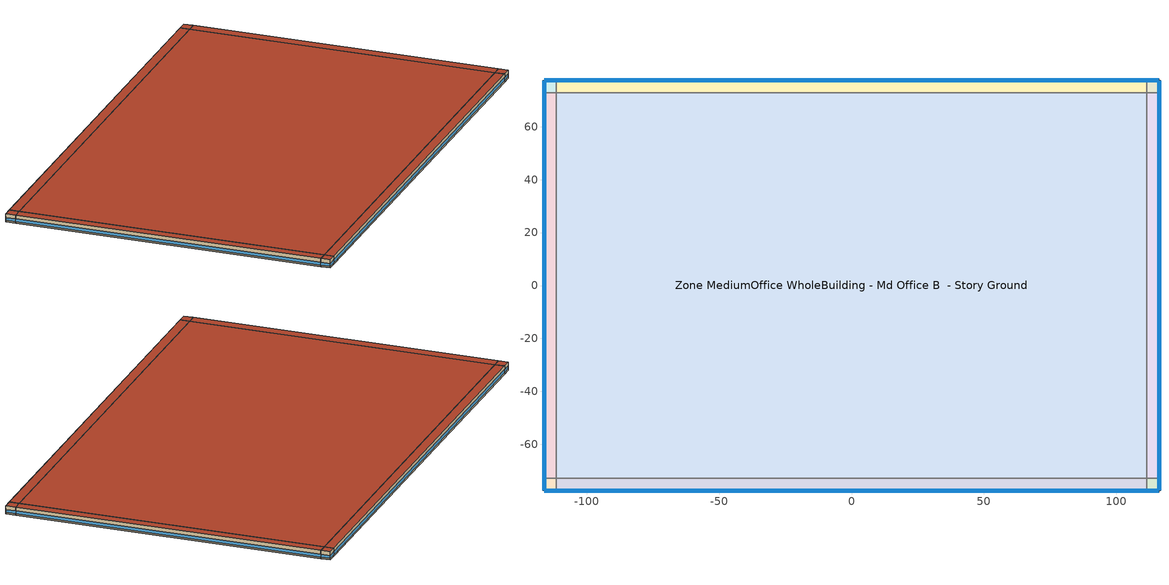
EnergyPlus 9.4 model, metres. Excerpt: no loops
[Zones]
Zone MediumOffice WholeBuilding - Md Office A  - Story Ground
 floor ground (Typical Insulated Carpeted 6in Slab Floor): -111.64,-77.47 -111.64,-72.9 111.64,-72.9 111.64,-77.47 z0
 wall outside (Typical Insulated Exterior Mass Wall R-8.13): -111.64,-77.47 111.64,-77.47 z0:3.96
 wall to Zone MediumOffice WholeBuilding - Md Office A end_a - Story Ground (Typical Interior Wall): -111.64,-72.9 -111.64,-77.47 z0:3.96
 wall to Zone MediumOffice WholeBuilding - Md Office B  - Story Ground (Typical Interior Wall): 111.64,-72.9 -111.64,-72.9 z0:3.96
 wall to Zone MediumOffice WholeBuilding - Md Office A end_b - Story Ground (Typical Interior Wall): 111.64,-77.47 111.64,-72.9 z0:3.96
 window (U 0.62 SHGC 0.25 Dbl Ref-C-H Clr 6mm/6mm Air): -111.61,-77.47 111.61,-77.47 z0.76:2.07
 roof outside (Typical IEAD Roof - Highly Reflective R-20.83): 111.64,-77.47 111.64,-72.9 -111.64,-72.9 -111.64,-77.47 z3.96
Zone MediumOffice WholeBuilding - Md Office A end_a - Story Ground
 floor ground (Typical Insulated Carpeted 6in Slab Floor): -116.21,-77.47 -116.21,-72.9 -111.64,-72.9 -111.64,-77.47 z0
 wall outside (Typical Insulated Exterior Mass Wall R-8.13): -116.21,-72.9 -116.21,-77.47 -111.64,-77.47 z0:3.96
 wall to Zone MediumOffice WholeBuilding - Md Office B end_a - Story Ground (Typical Interior Wall): -111.64,-72.9 -116.21,-72.9 z0:3.96
 window (U 0.62 SHGC 0.25 Dbl Ref-C-H Clr 6mm/6mm Air): -116.21,-72.93 -116.21,-77.45 / -116.18,-77.47 -111.66,-77.47 z0.76:2.08
 roof outside (Typical IEAD Roof - Highly Reflective R-20.83): -111.64,-77.47 -111.64,-72.9 -116.21,-72.9 -116.21,-77.47 z3.96
Zone MediumOffice WholeBuilding - Md Office A end_b - Story Ground
 floor ground (Typical Insulated Carpeted 6in Slab Floor): 111.64,-77.47 111.64,-72.9 116.21,-72.9 116.21,-77.47 z0
 wall outside (Typical Insulated Exterior Mass Wall R-8.13): 111.64,-77.47 116.21,-77.47 116.21,-72.9 z0:3.96
 wall to Zone MediumOffice WholeBuilding - Md Office B end_b - Story Ground (Typical Interior Wall): 116.21,-72.9 111.64,-72.9 z0:3.96
 window (U 0.62 SHGC 0.25 Dbl Ref-C-H Clr 6mm/6mm Air): 116.21,-77.45 116.21,-72.93 / 111.66,-77.47 116.18,-77.47 z0.76:2.08
 roof outside (Typical IEAD Roof - Highly Reflective R-20.83): 116.21,-77.47 116.21,-72.9 111.64,-72.9 111.64,-77.47 z3.96
Zone MediumOffice WholeBuilding - Md Office B  - Story Ground
 floor ground (Typical Insulated Carpeted 6in Slab Floor): -111.64,-72.9 -111.64,72.9 111.64,72.9 111.64,-72.9 z0
 wall to Zone MediumOffice WholeBuilding - Md Office B end_a - Story Ground (Typical Interior Wall): -111.64,72.9 -111.64,-72.9 z0:3.96
 wall to Zone MediumOffice WholeBuilding - Md Office C  - Story Ground (Typical Interior Wall): 111.64,72.9 -111.64,72.9 z0:3.96
 wall to Zone MediumOffice WholeBuilding - Md Office B end_b - Story Ground (Typical Interior Wall): 111.64,-72.9 111.64,72.9 z0:3.96
 roof outside (Typical IEAD Roof - Highly Reflective R-20.83): 111.64,-72.9 111.64,72.9 -111.64,72.9 -111.64,-72.9 z3.96
Zone MediumOffice WholeBuilding - Md Office B end_a - Story Ground
 floor ground (Typical Insulated Carpeted 6in Slab Floor): -116.21,-72.9 -116.21,72.9 -111.64,72.9 -111.64,-72.9 z0
 wall outside (Typical Insulated Exterior Mass Wall R-8.13): -116.21,72.9 -116.21,-72.9 z0:3.96
 wall to Zone MediumOffice WholeBuilding - Md Office C end_a - Story Ground (Typical Interior Wall): -111.64,72.9 -116.21,72.9 z0:3.96
 window (U 0.62 SHGC 0.25 Dbl Ref-C-H Clr 6mm/6mm Air): -116.21,72.88 -116.21,-72.88 z0.76:2.07
 roof outside (Typical IEAD Roof - Highly Reflective R-20.83): -111.64,-72.9 -111.64,72.9 -116.21,72.9 -116.21,-72.9 z3.96
Zone MediumOffice WholeBuilding - Md Office B end_b - Story Ground
 floor ground (Typical Insulated Carpeted 6in Slab Floor): 111.64,-72.9 111.64,72.9 116.21,72.9 116.21,-72.9 z0
 wall outside (Typical Insulated Exterior Mass Wall R-8.13): 116.21,-72.9 116.21,72.9 z0:3.96
 wall to Zone MediumOffice WholeBuilding - Md Office C end_b - Story Ground (Typical Interior Wall): 116.21,72.9 111.64,72.9 z0:3.96
 window (U 0.62 SHGC 0.25 Dbl Ref-C-H Clr 6mm/6mm Air): 116.21,-72.88 116.21,72.88 z0.76:2.07
 roof outside (Typical IEAD Roof - Highly Reflective R-20.83): 116.21,-72.9 116.21,72.9 111.64,72.9 111.64,-72.9 z3.96
Zone MediumOffice WholeBuilding - Md Office C  - Story Ground
 floor ground (Typical Insulated Carpeted 6in Slab Floor): -111.64,72.9 -111.64,77.47 111.64,77.47 111.64,72.9 z0
 wall outside (Typical Insulated Exterior Mass Wall R-8.13): 111.64,77.47 -111.64,77.47 z0:3.96
 wall to Zone MediumOffice WholeBuilding - Md Office C end_a - Story Ground (Typical Interior Wall): -111.64,77.47 -111.64,72.9 z0:3.96
 wall to Zone MediumOffice WholeBuilding - Md Office C end_b - Story Ground (Typical Interior Wall): 111.64,72.9 111.64,77.47 z0:3.96
 window (U 0.62 SHGC 0.25 Dbl Ref-C-H Clr 6mm/6mm Air): 111.61,77.47 -111.61,77.47 z0.76:2.07
 roof outside (Typical IEAD Roof - Highly Reflective R-20.83): 111.64,72.9 111.64,77.47 -111.64,77.47 -111.64,72.9 z3.96
Zone MediumOffice WholeBuilding - Md Office C end_a - Story Ground
 floor ground (Typical Insulated Carpeted 6in Slab Floor): -116.21,72.9 -116.21,77.47 -111.64,77.47 -111.64,72.9 z0
 wall outside (Typical Insulated Exterior Mass Wall R-8.13): -111.64,77.47 -116.21,77.47 -116.21,72.9 z0:3.96
 window (U 0.62 SHGC 0.25 Dbl Ref-C-H Clr 6mm/6mm Air): -116.21,77.45 -116.21,72.93 / -111.66,77.47 -116.18,77.47 z0.76:2.08
 roof outside (Typical IEAD Roof - Highly Reflective R-20.83): -111.64,72.9 -111.64,77.47 -116.21,77.47 -116.21,72.9 z3.96
Zone MediumOffice WholeBuilding - Md Office C end_b - Story Ground
 floor ground (Typical Insulated Carpeted 6in Slab Floor): 111.64,72.9 111.64,77.47 116.21,77.47 116.21,72.9 z0
 wall outside (Typical Insulated Exterior Mass Wall R-8.13): 116.21,72.9 116.21,77.47 111.64,77.47 z0:3.96
 window (U 0.62 SHGC 0.25 Dbl Ref-C-H Clr 6mm/6mm Air): 116.18,77.47 111.66,77.47 / 116.21,72.93 116.21,77.45 z0.76:2.08
 roof outside (Typical IEAD Roof - Highly Reflective R-20.83): 116.21,72.9 116.21,77.47 111.64,77.47 111.64,72.9 z3.96
[Building]
90.1-2007|MediumOffice|MediumOffice: Terrain=City
[Site:Location]
Climate Zone 3_CA_USA: Latitude {deg}=28.5177; Longitude {deg}=-81.379; Time Zone {hr}=-8; Elevation {m}=2
[Site:GroundTemperature:FCfactorMethod]
January Ground Temperature {C}=18.8; February Ground Temperature {C}=14.3; March Ground Temperature {C}=13.6; April Ground Temperature {C}=13.2; May Ground Temperature {C}=13.3; June Ground Temperature {C}=12.6; July Ground Temperature {C}=15.3; August Ground Temperature {C}=15.6; September Ground Temperature {C}=17.7; October Ground Temperature {C}=19.4; November Ground Temperature {C}=19.7; December Ground Temperature {C}=18.5
[Site:WaterMainsTemperature]
Calculation Method=Correlation; Annual Average Outdoor Air Temperature {C}=14.1417; Maximum Difference In Monthly Average Outdoor Air Temperatures {deltaC}=7.8
[SizingPeriod:DesignDay] Day of Month=21; Dry-Bulb Temperature Range Modifier Type=DefaultMultipliers; Humidity Condition Type=Wetbulb; Barometric Pressure {Pa}=101301; Rain Indicator=No; Snow Indicator=No; Daylight Saving Time Indicator=No
Name | Month | Day Type | Maximum Dry-Bulb Temperature {C} | Daily Dry-Bulb Temperature Range {deltaC} | Wetbulb or DewPoint at Maximum Dry-Bulb {C} | Wind Speed {m/s} | Wind Direction {deg} | Solar Model Indicator | ASHRAE Clear Sky Optical Depth for Beam Irradiance (taub) | ASHRAE Clear Sky Optical Depth for Diffuse Irradiance (taud) | Sky Clearness
Climate Zone 3 Ann Clg .4% Condns DB=>MWB | 8 | SummerDesignDay | 27.7 | 7.4 | 18.3 | 4.9 | 290 | ASHRAETau | 0.367 | 2.428
Climate Zone 3 Ann Clg .4% Condns WB=>MDB | 8 | SummerDesignDay | 25.5 | 7.4 | 19.8 | 4.9 | 290 | ASHRAETau | 0.367 | 2.428
Climate Zone 3 Ann Htg 99.6% Condns DB | 1 | WinterDesignDay | 2.9 | 0 | 2.9 | 2.2 | 50 | ASHRAEClearSky |  |  | 0
[Material]
Name | Roughness | Thickness {m} | Conductivity {W/m-K} | Density {kg/m3} | Specific Heat {J/kg-K} | Thermal Absorptance | Solar Absorptance | Visible Absorptance
1/2IN Gypsum | Smooth | 0.0127 | 0.16 | 784.9 | 830 | 0.9 | 0.4 | 0.4
1IN Stucco | Smooth | 0.0253 | 0.6918 | 1858 | 837 | 0.9 | 0.7 | 0.92
6 in. Normalweight Concrete Floor | MediumRough | 0.1524 | 2.31 | 2322 | 832 | 0.9 | 0.7 | 0.7
8IN CONCRETE HW RefBldg | Rough | 0.2032 | 1.311 | 2240 | 836.8 | 0.9 | 0.7 | 0.7
G01 13mm gypsum board | Smooth | 0.0127 | 0.160031 | 800.001 | 1090.73 | 0.9 | 0.7 | 0.5
Metal Roof Surface | Smooth | 0.0008 | 45.28 | 7824 | 500 | 0.9 | 0.7 | 0.7
Roof Membrane - Highly Reflective | VeryRough | 0.0095 | 0.16 | 1121.29 | 1460 | 0.75 | 0.45 | 0.7
[Material:NoMass] Roughness=Smooth; Thermal Absorptance=0.9; Solar Absorptance=0.7
Name | Thermal Resistance {m2-K/W} | Visible Absorptance
Typical Carpet Pad | 0.21648 | 0.8
Typical Insulation R-19.72 | 3.4722 | 0.7
Typical Insulation R-5.74 | 1.01115 | 0.7
[WindowMaterial:Gas]
AIR 6MM: Gas Type=Air; Thickness {m}=0.0063
[WindowMaterial:Glazing] Optical Data Type=SpectralAverage; Thickness {m}=0.006; Infrared Transmittance at Normal Incidence=0; Front Side Infrared Hemispherical Emissivity=0.84; Conductivity {W/m-K}=0.9; Dirt Correction Factor for Solar and Visible Transmittance=1; Solar Diffusing=No
Name | Solar Transmittance at Normal Incidence | Front Side Solar Reflectance at Normal Incidence | Back Side Solar Reflectance at Normal Incidence | Visible Transmittance at Normal Incidence | Front Side Visible Reflectance at Normal Incidence | Back Side Visible Reflectance at Normal Incidence | Back Side Infrared Hemispherical Emissivity
CLEAR 6MM | 0.775 | 0.071 | 0.071 | 0.881 | 0.08 | 0.08 | 0.84
REF C CLEAR HI 6MM | 0.2 | 0.16 | 0.39 | 0.22 | 0.17 | 0.35 | 0.55
[Construction]
Typical IEAD Roof - Highly Reflective R-20.83: Roof Membrane - Highly Reflective, Typical Insulation R-19.72, Metal Roof Surface
Typical Insulated Carpeted 6in Slab Floor: 6 in. Normalweight Concrete Floor, Typical Carpet Pad
Typical Insulated Exterior Mass Wall R-8.13: 1IN Stucco, 8IN CONCRETE HW RefBldg, Typical Insulation R-5.74, 1/2IN Gypsum
Typical Interior Wall: G01 13mm gypsum board, G01 13mm gypsum board
U 0.62 SHGC 0.25 Dbl Ref-C-H Clr 6mm/6mm Air: REF C CLEAR HI 6MM, AIR 6MM, CLEAR 6MM
[Zone] Multiplier=1; Part of Total Floor Area=Yes
Zone MediumOffice WholeBuilding - Md Office A  - Story Ground; Zone MediumOffice WholeBuilding - Md Office A end_a - Story Ground; Zone MediumOffice WholeBuilding - Md Office A end_b - Story Ground; Zone MediumOffice WholeBuilding - Md Office B  - Story Ground; Zone MediumOffice WholeBuilding - Md Office B end_a - Story Ground; Zone MediumOffice WholeBuilding - Md Office B end_b - Story Ground; Zone MediumOffice WholeBuilding - Md Office C  - Story Ground; Zone MediumOffice WholeBuilding - Md Office C end_a - Story Ground; Zone MediumOffice WholeBuilding - Md Office C end_b - Story Ground
[ZoneInfiltration:DesignFlowRate] Schedule=Always On Discrete; Design Flow Rate Calculation Method=Flow/ExteriorArea; Constant Term Coefficient=0; Temperature Term Coefficient=0; Velocity Term Coefficient=0.224; Velocity Squared Term Coefficient=0
Name | Zone or ZoneList | Flow per Exterior Surface Area {m3/s-m2}
MediumOffice WholeBuilding - Md Office A  - Story Ground Infiltration | Zone MediumOffice WholeBuilding - Md Office A  - Story Ground | 0.000476001
MediumOffice WholeBuilding - Md Office A end_a - Story Ground Infiltration | Zone MediumOffice WholeBuilding - Md Office A end_a - Story Ground | 0.000650147
MediumOffice WholeBuilding - Md Office A end_b - Story Ground Infiltration | Zone MediumOffice WholeBuilding - Md Office A end_b - Story Ground | 0.000650147
MediumOffice WholeBuilding - Md Office B end_a - Story Ground Infiltration | Zone MediumOffice WholeBuilding - Md Office B end_a - Story Ground | 0.000476001
MediumOffice WholeBuilding - Md Office B end_b - Story Ground Infiltration | Zone MediumOffice WholeBuilding - Md Office B end_b - Story Ground | 0.000476001
MediumOffice WholeBuilding - Md Office C  - Story Ground Infiltration | Zone MediumOffice WholeBuilding - Md Office C  - Story Ground | 0.000476001
MediumOffice WholeBuilding - Md Office C end_a - Story Ground Infiltration | Zone MediumOffice WholeBuilding - Md Office C end_a - Story Ground | 0.000650147
MediumOffice WholeBuilding - Md Office C end_b - Story Ground Infiltration | Zone MediumOffice WholeBuilding - Md Office C end_b - Story Ground | 0.000650147
[AvailabilityManager:NightCycle]
Availability Manager Night Cycle 1: Applicability Schedule=Always On Discrete; Fan Schedule=9 Zone PVAV Occ Sch; Control Type=CycleOnAny; Thermostat Tolerance {deltaC}=1; Cycling Run Time Control Type=FixedRunTime; Cycling Run Time {s}=1800
[AvailabilityManager:Scheduled]
9 Zone PVAV OA System Availability Manager: Schedule=Always On Discrete
[EnergyManagementSystem:Sensor]
OAT: Output:Variable or Output:Meter Index Key=Environment; Output:Variable or Output:Meter=Site Outdoor Air Drybulb Temperature
[EnergyManagementSystem:Actuator] Actuated Component Type=Schedule:Year; Actuated Component Control Type=Schedule Value
Name | Actuated Component Unique
SYS9ZonePVAVClgSch0 | OfficeMedium CLGSETP_SCH_NO_SETBACK
SYS9ZonePVAVHtgSch0 | OfficeMedium HTGSETP_SCH_PACU_VAV_bot
[EnergyManagementSystem:Program]
SYS9ZonePVAVOptimumStartProg0: IF DaylightSavings==0 && DayOfWeek>1 && Hour==5 && OAT<23.9 && OAT>1.7; SET SYS9ZonePVAVClgSch0 = 29.4; SET SYS9ZonePVAVHtgSch0 = 15.6; ELSEIF DaylightSavings==0 && DayOfWeek==1 && Hour==7 && OAT<23.9 && OAT>1.7; SET SYS9ZonePVAVClgSch0 = 29.4; SET SYS9ZonePVAVHtgSch0 = 15.6; ELSEIF DaylightSavings==1 && DayOfWeek>1 && Hour==4 && OAT<23.9 && OAT>1.7; SET SYS9ZonePVAVClgSch0 = 29.4; SET SYS9ZonePVAVHtgSch0 = 15.6; ELSEIF DaylightSavings==1 && DayOfWeek==1 && Hour==6 && OAT<23.9 && OAT>1.7; SET SYS9ZonePVAVClgSch0 = 29.4; SET SYS9ZonePVAVHtgSch0 = 15.6; ELSE; SET SYS9ZonePVAVClgSch0 = NULL; SET SYS9ZonePVAVHtgSch0 = NULL; ENDIF
[EnergyManagementSystem:ProgramCallingManager]
SYS9ZonePVAVOptimumStartCallingManager0: BeginTimestepBeforePredictor; SYS9ZonePVAVOptimumStartProg0
[UtilityCost:Tariff]
Example F SeasonalTimeOfUseEnergy: ElectricityPurchased:Facility, kWh, TimeOfDaySchedule, TwoSeasonSchedule, 37.75
IN EIAMonthlyRateGas: Gas:Facility, MCF, 0, Comm Gas
[UtilityCost:Charge:Simple]
SummerOnPeak: Example F SeasonalTimeOfUseEnergy, peakEnergy, Summer, EnergyCharges, 0.14009
SummerOffPeak: Example F SeasonalTimeOfUseEnergy, offPeakEnergy, Summer, EnergyCharges, 0.06312
WinterOnPeak: Example F SeasonalTimeOfUseEnergy, peakEnergy, Winter, EnergyCharges, 0.08315
WinterOffPeak: Example F SeasonalTimeOfUseEnergy, offPeakEnergy, Winter, EnergyCharges, 0.0242
MonthlyRateGasCharge, IN EIAMonthlyRateGas, totalEnergy, Annual, EnergyCharges, IN_MonthlyGasRates
TaxofEightPercent, IN EIAMonthlyRateGas, SubTotal, Annual, Taxes, 0.08
[UtilityCost:Qualify]
MinDemand: Example F SeasonalTimeOfUseEnergy, TotalDemand, Minimum, 50, Annual, Count, 1
[UtilityCost:Variable]
IN_MonthlyGasRates: Tariff=IN EIAMonthlyRateGas; Variable Type=Currency; January Value=8.22; February Value=7.51; March Value=8.97; April Value=9.01; May Value=9.16; June Value=10.44; July Value=10.32; August Value=10.13; September Value=9.2; October Value=8.18; November Value=7.83; December Value=7.63
[Schedule:Compact]
TwoSeasonSchedule: Through: 5/31, For: AllDays, Until: 24:00, 1, Through: 9/30, For: AllDays, Until: 24:00, 3, Through: 12/31, For: AllDays, Until: 24:00, 1
TimeOfDaySchedule: Through: 5/31, For: AllDays, Until: 15:00, 3, Until: 22:00, 1, Until: 24:00, 3, Through: 9/30, For: AllDays, Until: 10:00, 3, Until: 19:00, 1, Until: 24:00, 3, Through: 12/31, For: AllDays, Until: 15:00, 3, Until: 22:00, 1, Until: 24:00, 3
[Schedule:Day:Interval]
OfficeMedium HTGSETP_SCH_PACU_VAV_bot Wkdy Day: No, 05:00, 15.6, 22:00, 21, 24:00, 15.6
OfficeMedium HTGSETP_SCH_PACU_VAV_bot Sat Day: No, 05:00, 15.6, 17:00, 21, 24:00, 15.6
OfficeMedium HTGSETP_SCH_PACU_VAV_bot Default; OfficeMedium HTGSETP_SCH_PACU_VAV_bot Summer Design Day: No, 24:00, 15.6
OfficeMedium HTGSETP_SCH_PACU_VAV_bot Winter Design Day: No, 05:00, 15.6, 06:00, 17.6, 07:00, 19.6, 22:00, 21, 24:00, 15.6
OfficeMedium CLGSETP_SCH_NO_SETBACK Default|WntrDsn|Sat|Wkdy Day; OfficeMedium CLGSETP_SCH_NO_SETBACK Default; OfficeMedium CLGSETP_SCH_NO_SETBACK Winter Design Day: No, 24:00, 24
OfficeMedium CLGSETP_SCH_NO_SETBACK Summer Design Day: No, 05:00, 26.7, 06:00, 25.7, 07:00, 25, 22:00, 24, 24:00, 26.7
9 Zone PVAV Occ Sch Default: No, 08:09, 1, 22:50, 0, 24:00, 1
9 Zone PVAV Occ Sch Saturday: No, 01:30, 1, 10:00, 0, 24:00, 1
9 Zone PVAV Occ Sch Summer Design Day; 9 Zone PVAV Occ Sch Winter Design Day: No, 24:00, 1
9 Zone PVAV Occ Sch Sunday: No, 24:00, 0
[Schedule:Week:Daily]
OfficeMedium HTGSETP_SCH_PACU_VAV_bot Week Rule - Jan1-Jan5: OfficeMedium HTGSETP_SCH_PACU_VAV_bot Wkdy Day, OfficeMedium HTGSETP_SCH_PACU_VAV_bot Wkdy Day, OfficeMedium HTGSETP_SCH_PACU_VAV_bot Wkdy Day, OfficeMedium HTGSETP_SCH_PACU_VAV_bot Wkdy Day, OfficeMedium HTGSETP_SCH_PACU_VAV_bot Wkdy Day, OfficeMedium HTGSETP_SCH_PACU_VAV_bot Wkdy Day, OfficeMedium HTGSETP_SCH_PACU_VAV_bot Sat Day, OfficeMedium HTGSETP_SCH_PACU_VAV_bot Default, OfficeMedium HTGSETP_SCH_PACU_VAV_bot Summer Design Day, OfficeMedium HTGSETP_SCH_PACU_VAV_bot Winter Design Day, OfficeMedium HTGSETP_SCH_PACU_VAV_bot Default, OfficeMedium HTGSETP_SCH_PACU_VAV_bot Default
OfficeMedium HTGSETP_SCH_PACU_VAV_bot Week Rule - Jan6-Dec31: OfficeMedium HTGSETP_SCH_PACU_VAV_bot Default, OfficeMedium HTGSETP_SCH_PACU_VAV_bot Wkdy Day, OfficeMedium HTGSETP_SCH_PACU_VAV_bot Wkdy Day, OfficeMedium HTGSETP_SCH_PACU_VAV_bot Wkdy Day, OfficeMedium HTGSETP_SCH_PACU_VAV_bot Wkdy Day, OfficeMedium HTGSETP_SCH_PACU_VAV_bot Wkdy Day, OfficeMedium HTGSETP_SCH_PACU_VAV_bot Sat Day, OfficeMedium HTGSETP_SCH_PACU_VAV_bot Default, OfficeMedium HTGSETP_SCH_PACU_VAV_bot Summer Design Day, OfficeMedium HTGSETP_SCH_PACU_VAV_bot Winter Design Day, OfficeMedium HTGSETP_SCH_PACU_VAV_bot Default, OfficeMedium HTGSETP_SCH_PACU_VAV_bot Default
OfficeMedium CLGSETP_SCH_NO_SETBACK Week Rule - Jan1-Jan5: OfficeMedium CLGSETP_SCH_NO_SETBACK Default|WntrDsn|Sat|Wkdy Day, OfficeMedium CLGSETP_SCH_NO_SETBACK Default|WntrDsn|Sat|Wkdy Day, OfficeMedium CLGSETP_SCH_NO_SETBACK Default|WntrDsn|Sat|Wkdy Day, OfficeMedium CLGSETP_SCH_NO_SETBACK Default|WntrDsn|Sat|Wkdy Day, OfficeMedium CLGSETP_SCH_NO_SETBACK Default|WntrDsn|Sat|Wkdy Day, OfficeMedium CLGSETP_SCH_NO_SETBACK Default|WntrDsn|Sat|Wkdy Day, OfficeMedium CLGSETP_SCH_NO_SETBACK Default|WntrDsn|Sat|Wkdy Day, OfficeMedium CLGSETP_SCH_NO_SETBACK Default, OfficeMedium CLGSETP_SCH_NO_SETBACK Summer Design Day, OfficeMedium CLGSETP_SCH_NO_SETBACK Winter Design Day, OfficeMedium CLGSETP_SCH_NO_SETBACK Default, OfficeMedium CLGSETP_SCH_NO_SETBACK Default
OfficeMedium CLGSETP_SCH_NO_SETBACK Week Rule - Jan6-Dec31: OfficeMedium CLGSETP_SCH_NO_SETBACK Default, OfficeMedium CLGSETP_SCH_NO_SETBACK Default|WntrDsn|Sat|Wkdy Day, OfficeMedium CLGSETP_SCH_NO_SETBACK Default|WntrDsn|Sat|Wkdy Day, OfficeMedium CLGSETP_SCH_NO_SETBACK Default|WntrDsn|Sat|Wkdy Day, OfficeMedium CLGSETP_SCH_NO_SETBACK Default|WntrDsn|Sat|Wkdy Day, OfficeMedium CLGSETP_SCH_NO_SETBACK Default|WntrDsn|Sat|Wkdy Day, OfficeMedium CLGSETP_SCH_NO_SETBACK Default|WntrDsn|Sat|Wkdy Day, OfficeMedium CLGSETP_SCH_NO_SETBACK Default, OfficeMedium CLGSETP_SCH_NO_SETBACK Summer Design Day, OfficeMedium CLGSETP_SCH_NO_SETBACK Winter Design Day, OfficeMedium CLGSETP_SCH_NO_SETBACK Default, OfficeMedium CLGSETP_SCH_NO_SETBACK Default
9 Zone PVAV Occ Sch Week Rule - Jan1-Jan5: 9 Zone PVAV Occ Sch Default, 9 Zone PVAV Occ Sch Default, 9 Zone PVAV Occ Sch Default, 9 Zone PVAV Occ Sch Default, 9 Zone PVAV Occ Sch Default, 9 Zone PVAV Occ Sch Default, 9 Zone PVAV Occ Sch Saturday, 9 Zone PVAV Occ Sch Default, 9 Zone PVAV Occ Sch Summer Design Day, 9 Zone PVAV Occ Sch Winter Design Day, 9 Zone PVAV Occ Sch Default, 9 Zone PVAV Occ Sch Default
9 Zone PVAV Occ Sch Week Rule - Jan6-Dec31: 9 Zone PVAV Occ Sch Sunday, 9 Zone PVAV Occ Sch Default, 9 Zone PVAV Occ Sch Default, 9 Zone PVAV Occ Sch Default, 9 Zone PVAV Occ Sch Default, 9 Zone PVAV Occ Sch Default, 9 Zone PVAV Occ Sch Saturday, 9 Zone PVAV Occ Sch Default, 9 Zone PVAV Occ Sch Summer Design Day, 9 Zone PVAV Occ Sch Winter Design Day, 9 Zone PVAV Occ Sch Default, 9 Zone PVAV Occ Sch Default
[Schedule:Year]
OfficeMedium HTGSETP_SCH_PACU_VAV_bot: OfficeMedium HTGSETP_SCH_PACU_VAV_bot Week Rule - Jan1-Jan5, 1, 1, 1, 5, OfficeMedium HTGSETP_SCH_PACU_VAV_bot Week Rule - Jan6-Dec31, 1, 6, 12, 31
OfficeMedium CLGSETP_SCH_NO_SETBACK: OfficeMedium CLGSETP_SCH_NO_SETBACK Week Rule - Jan1-Jan5, 1, 1, 1, 5, OfficeMedium CLGSETP_SCH_NO_SETBACK Week Rule - Jan6-Dec31, 1, 6, 12, 31
9 Zone PVAV Occ Sch: 9 Zone PVAV Occ Sch Week Rule - Jan1-Jan5, 1, 1, 1, 5, 9 Zone PVAV Occ Sch Week Rule - Jan6-Dec31, 1, 6, 12, 31
[Schedule:Constant]
Always On Discrete: Hourly Value=1
